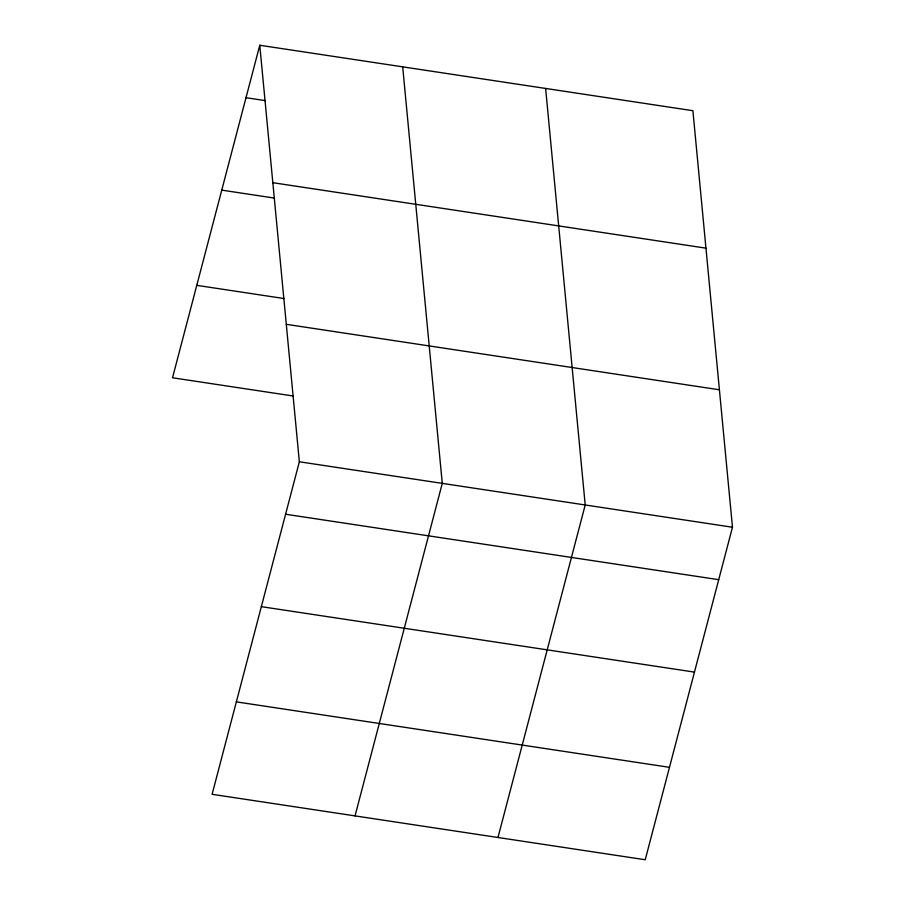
<?xml version="1.0" encoding="UTF-8"?>
<svg xmlns="http://www.w3.org/2000/svg" width="905" height="905" viewBox="0 0 905 905"><rect width="100%" height="100%" fill="white"/><g stroke="black" fill="none" stroke-linecap="round" stroke-linejoin="round"><path stroke-width="1.36" d="M259.769 45.25L299.351 461.776L212.109 794.296L645.231 859.75L732.473 527.23L692.891 110.704L259.769 45.25L172.527 377.77L293.254 396.017M355.043 815.891L442.274 483.372L402.691 66.857M497.976 837.498L585.207 504.979L545.625 88.452M246.002 97.706L265.425 100.647M272.824 182.697L705.945 248.162M221.759 190.129L274.486 198.093M196.781 285.347L284.204 298.56M286.285 324.318L719.407 389.784M299.351 461.776L732.473 527.23M285.584 514.232L718.706 579.686M261.341 606.655L694.463 672.11M236.363 701.873L669.485 767.327"/></g></svg>
